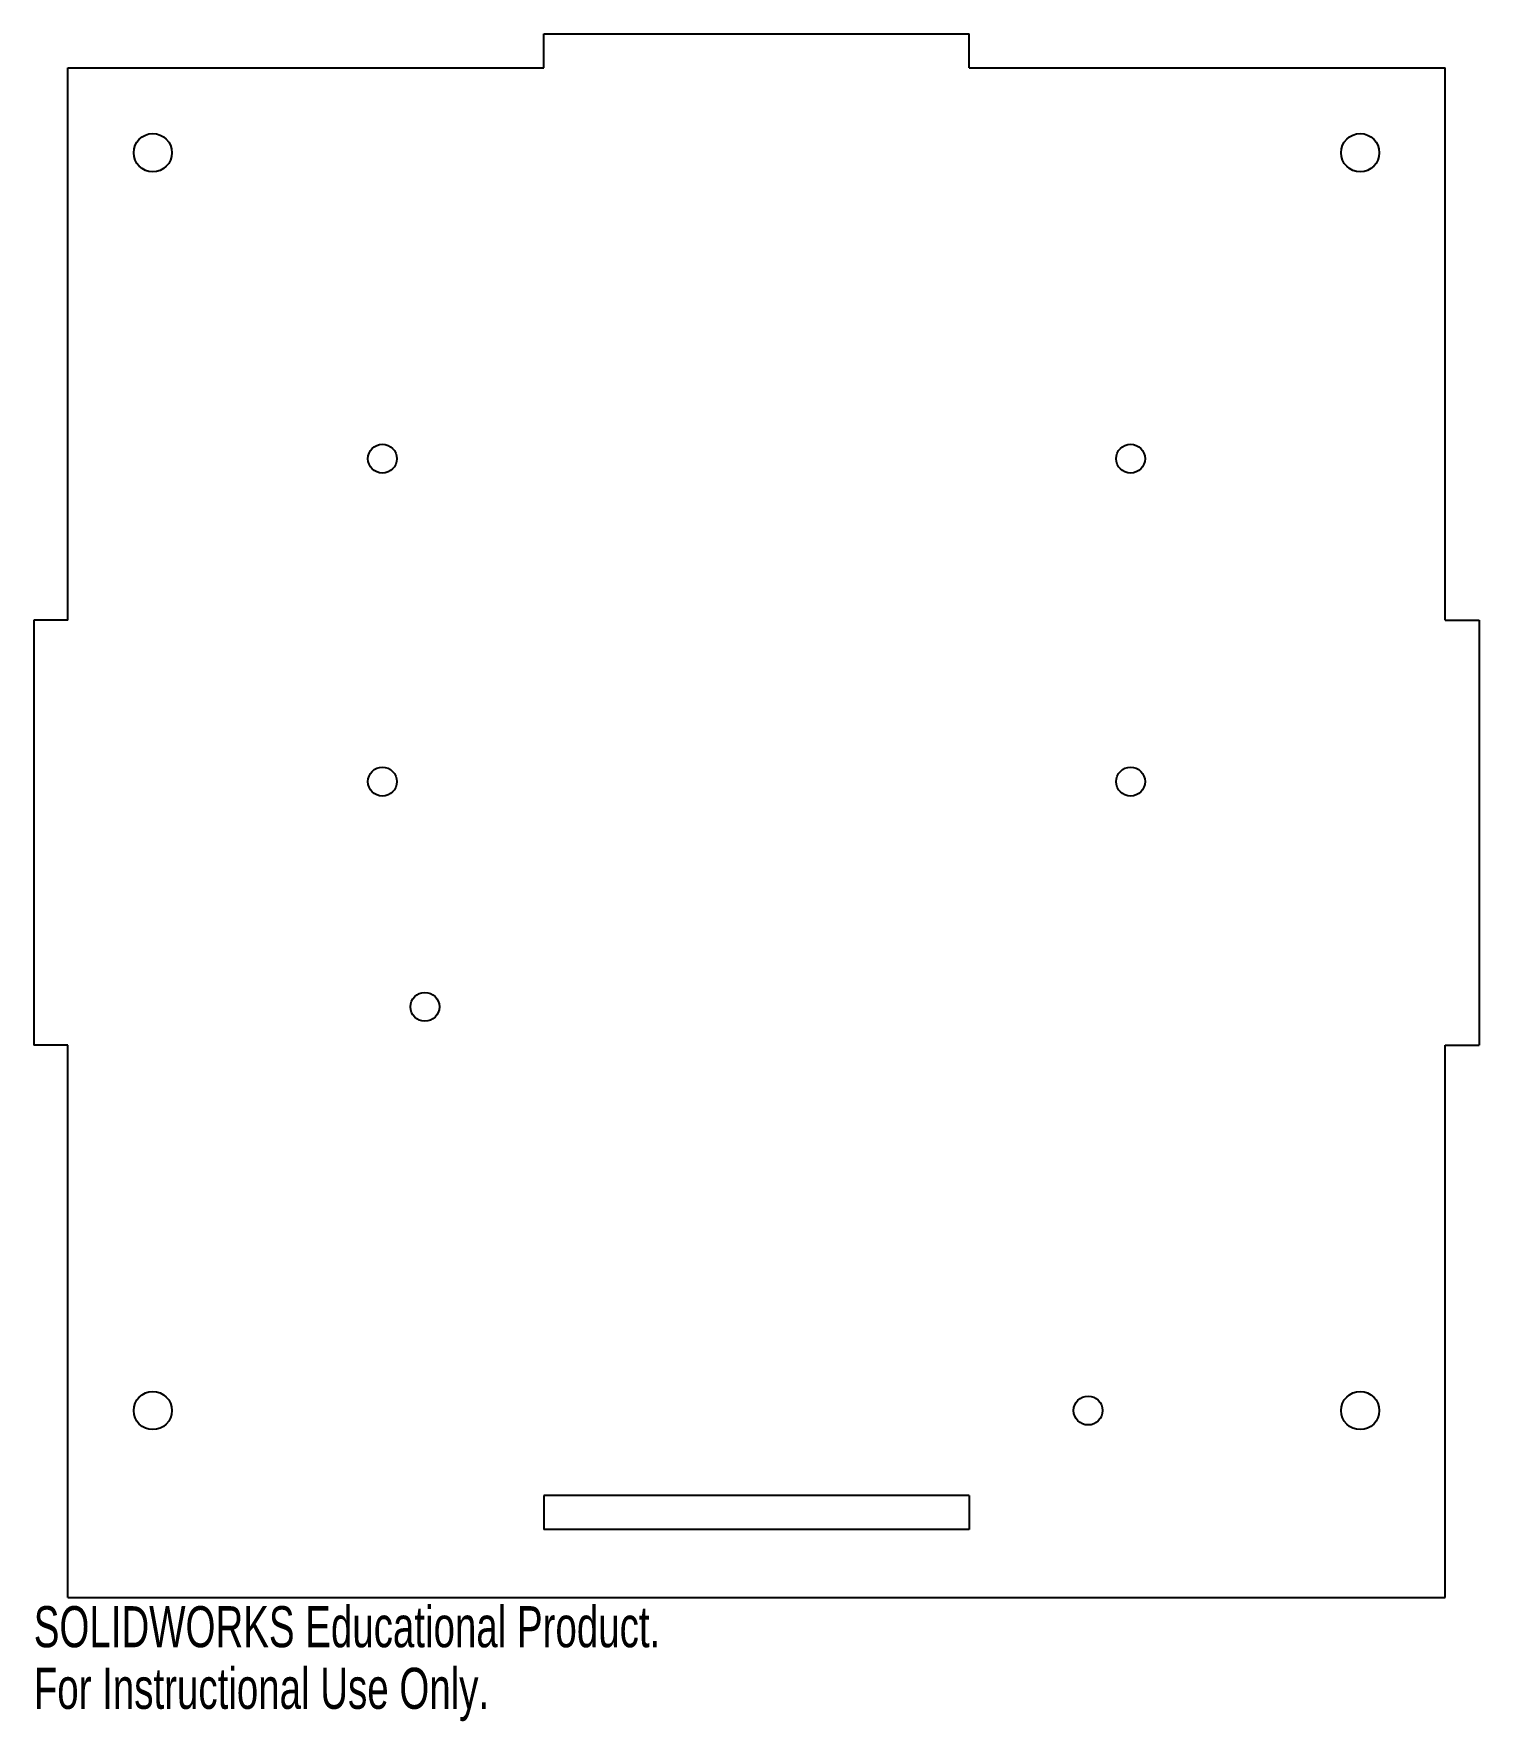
# Model space of a CAD drawing. Header units: millimetres. Extents: x -85 to 85, y -95 to 104.
import ezdxf

# ---------------------------------------------------------------- set-up
doc = ezdxf.new("R2010")
doc.units = ezdxf.units.MM
doc.styles.add('SLDTEXTSTYLE0', font='TXT', dxfattribs={"width": 0.7})

msp = doc.modelspace()

# ---------------------------------------------------------------- linework, layer by layer
at = {"color": 7, "linetype": 'Continuous', "lineweight": 25}
for p, q in [((-25, 100), (-25, 104)), ((-25, 104), (25, 104)), ((25, 100), (25, 104)), ((-81, 35), (-81, 100)), ((-81, 100), (-25, 100)), ((25, 100), (81, 100)), ((81, 35), (81, 100)), ((-85, 35), (-85, -15)), ((-81, 35), (-85, 35)), ((81, 35), (85, 35)), ((85, 35), (85, -15)), ((-81, -15), (-85, -15)), ((-81, -80), (-81, -15)), ((81, -15), (85, -15)), ((81, -80), (81, -15)), ((-25, -68), (-25, -72)), ((25, -68), (-25, -68)), ((25, -68), (25, -72)), ((25, -72), (-25, -72)), ((-81, -80), (81, -80))]:
    msp.add_line(p, q, dxfattribs=at)
for centre, radius in [((-71, 90), 2.25), ((71, 90), 2.25), ((-44, 54), 1.7), ((44, 54), 1.7), ((-44, 16), 1.7), ((44, 16), 1.7), ((-39, -10.5), 1.7), ((-71, -58), 2.25), ((39, -58), 1.7), ((71, -58), 2.25)]:
    msp.add_circle(centre, radius, dxfattribs=at)

# ---------------------------------------------------------------- texts
at = {"color": 7, "linetype": 'Continuous', "char_height": 4.8336, "attachment_point": 1, "style": 'SLDTEXTSTYLE0'}
for s, insert in [('SOLIDWORKS Educational Product.', (-85, -81.02)), ('For Instructional Use Only.', (-85, -88.27))]:
    msp.add_mtext(s, dxfattribs=dict(at, insert=insert))

doc.saveas('drawing.dxf')
